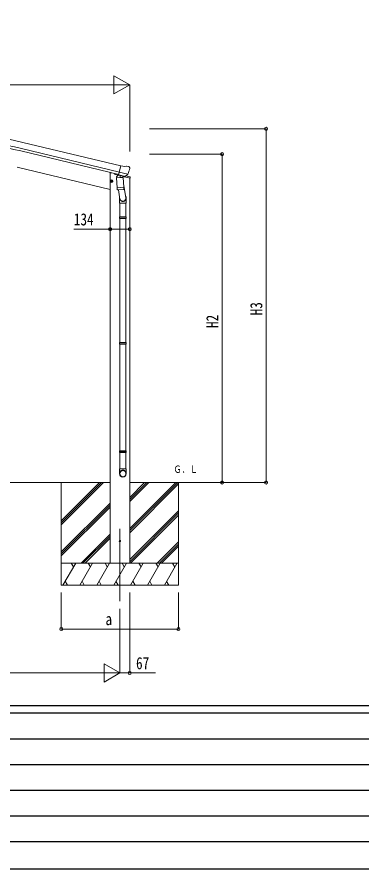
# Model space of a CAD drawing. Units: millimetres, scale not verified. Extents: x -10512 to 10512, y -7425 to 7425.
# Drawn here: x -6206 to -3850, y -7425 to -1611 of the extents above; entities that cross this region are included whole.
import ezdxf
from ezdxf.enums import TextEntityAlignment as Align

# ---------------------------------------------------------------- set-up
doc = ezdxf.new("R2010")
doc.units = ezdxf.units.MM
doc.header["$LTSCALE"] = 30
doc.layers.add('0-2_USER1', color=92, linetype='Continuous')
doc.layers.add('0-7_YKK_ZWAK', color=134, linetype='Continuous')
for name, color, linetype, lineweight in [('0-3_YKK_12', 40, 'Continuous', 18), ('0-4_YKK_13', 120, 'Continuous', 18), ('0-5_YKK_A1', 120, 'Continuous', 18), ('0-6_YKK_D', 200, 'Continuous', 18)]:
    doc.layers.add(name, color=color, linetype=linetype, lineweight=lineweight)
doc.styles.add('ＭＳ ゴシック', font='')
doc.styles.get('ＭＳ ゴシック').set_extended_font_data('MS Gothic')

msp = doc.modelspace()

# ---------------------------------------------------------------- linework, layer by layer
at = {"layer": '0-3_YKK_12'}
msp.add_line((-5503.94, -5102.66), (-5503.94, -5597.95), dxfattribs=at)
at = {"layer": '0-4_YKK_13'}
for p, q in [((-5450.09, -2683.24), (-5507.6, -2669.43)), ((-5471.1, -2631.62), (-5497.03, -2625.39)), ((-5471.1, -2631.62), (-5457.84, -2628.92)), ((-5443.35, -2632.11), (-5456.54, -2628.94)), ((-5440.26, -2634.36), (-5436.4, -2640.65)), ((-5436.04, -2642.93), (-5436.31, -2644.08)), ((-5550.34, -2733.43), (-5569.79, -2728.76)), ((-5567.36, -2729.35), (-5562.19, -2723.9)), ((-5565.23, -2736.54), (-5567.36, -2729.35)), ((-5562.4, -2740.82), (-5557.73, -2721.37)), ((-5562.19, -2723.9), (-5554.89, -2725.65)), ((-5554.89, -2725.65), (-5552.76, -2732.85)), ((-5539.01, -2679.07), (-5539.01, -2681.3)), ((-5516, -2690.77), (-5535.18, -2686.17)), ((-5527.17, -2708.79), (-5481.48, -2705.6)), ((-5522.49, -2775.63), (-5527.17, -2708.79)), ((-5512.75, -2687.03), (-5526.07, -2702.34)), ((-5526.07, -2702.34), (-5525.62, -2708.69)), ((-5511.81, -2686.96), (-5512.75, -2687.03)), ((-5508.72, -2689.43), (-5510.25, -2689.06)), ((-5472.02, -2698.24), (-5508.72, -2689.43)), ((-5502.77, -2691.25), (-5501.75, -2705.86)), ((-5474.56, -2700.25), (-5500.38, -2706.69)), ((-5483.26, -2702.42), (-5483.03, -2705.71)), ((-5481.48, -2705.6), (-5476.81, -2772.44)), ((-5469.65, -2698.72), (-5477.17, -2696.91)), ((-5434.46, -2710.35), (-5475.51, -2700.49)), ((-5473.86, -2698.47), (-5473.81, -2699.21)), ((-5470.49, -2698.61), (-5472.02, -2698.24)), ((-5466.95, -2698.15), (-5450.57, -2683.66)), ((-5462.63, -2694.33), (-5436.76, -2700.54)), ((-5434.46, -2703.46), (-5434.46, -2710.35)), ((-5522.49, -2775.63), (-5476.81, -2772.44)), ((-5522.48, -2775.63), (-5521.59, -2788.33)), ((-5477.79, -2787.04), (-5519.49, -2789.96)), ((-5514.06, -2789.58), (-5503.33, -2853.16)), ((-5478.54, -2747.67), (-5462.63, -2843.84)), ((-5475.95, -2784.9), (-5476.82, -2772.44)), ((-5476.34, -2786.26), (-5476.34, -2786.26)), ((-5506.47, -2846.35), (-5506.47, -2881)), ((-5460.47, -2881), (-5460.47, -2846.65)), ((-5506.47, -2881), (-5460.47, -2881)), ((-5504.47, -2881), (-5504.47, -2975)), ((-5462.47, -2881), (-5462.47, -2975)), ((-5506.47, -2977), (-5505.47, -2975)), ((-5506.47, -2977), (-5460.47, -2977)), ((-5506.47, -2977), (-5506.47, -2985)), ((-5506.47, -2985), (-5460.47, -2985)), ((-5506.47, -2985), (-5505.47, -2987)), ((-5505.47, -2975), (-5461.47, -2975)), ((-5505.47, -2987), (-5461.47, -2987)), ((-5504.47, -2987), (-5504.47, -3831.19)), ((-5462.47, -2987), (-5462.47, -3831.19)), ((-5460.47, -2977), (-5461.47, -2975)), ((-5506.47, -3833.19), (-5505.47, -3831.19)), ((-5506.47, -3833.19), (-5460.47, -3833.19)), ((-5506.47, -3833.19), (-5506.47, -3841.19)), ((-5505.47, -3831.19), (-5461.47, -3831.19)), ((-5460.47, -3833.19), (-5461.47, -3831.19)), ((-5506.47, -3841.19), (-5460.47, -3841.19)), ((-5506.47, -3841.19), (-5505.47, -3843.19)), ((-5505.47, -3843.19), (-5461.47, -3843.19)), ((-5504.47, -3843.19), (-5504.47, -4571.38)), ((-5462.47, -3843.19), (-5462.47, -4571.38)), ((-5506.47, -4573.38), (-5505.47, -4571.38)), ((-5506.47, -4573.38), (-5460.47, -4573.38)), ((-5506.47, -4573.38), (-5506.47, -4581.38)), ((-5506.47, -4581.38), (-5460.47, -4581.38)), ((-5506.47, -4581.38), (-5505.47, -4583.38)), ((-5505.47, -4571.38), (-5461.47, -4571.38)), ((-5505.47, -4583.38), (-5461.47, -4583.38)), ((-5504.47, -4583.38), (-5504.47, -4693.38)), ((-5462.47, -4583.38), (-5462.47, -4693.38)), ((-5460.47, -4573.38), (-5461.47, -4571.38)), ((-5506.47, -4727.52), (-5506.47, -4693.38)), ((-5506.47, -4693.38), (-5460.47, -4693.38)), ((-5460.47, -4727.52), (-5460.47, -4693.38))]:
    msp.add_line(p, q, dxfattribs=at)
for points in [[(-5502.46, -2690.84), (-5512.18, -2688.51), (-5497.03, -2625.39)], [(-5502.46, -2690.84), (-5502.22, -2690.99), (-5477.45, -2696.94), (-5477.17, -2696.91)], [(-5449.82, -2682.66), (-5450.41, -2683.51), (-5450.57, -2683.66)], [(-5552.76, -2732.85), (-5557.93, -2738.29), (-5565.23, -2736.54)], [(-5460.47, -2977), (-5460.47, -2985), (-5461.47, -2987)], [(-5460.47, -3833.19), (-5460.47, -3841.19), (-5461.47, -3843.19)], [(-5460.47, -4573.38), (-5460.47, -4581.38), (-5461.47, -4583.38)]]:
    msp.add_lwpolyline(points, dxfattribs=at)
for centre, radius in [((-5560.06, -2731.1), 8.5), ((-5560.06, -2731.1), 7.7), ((-5560.06, -2731.1), 6.5), ((-5503.94, -5187.5), 4.5)]:
    msp.add_circle(centre, radius, dxfattribs=at)
for centre, radius, start, end in [((-5457.24, -2631.86), 3, 76.5, 101.5), ((-5633.12, -2596.83), 202.4, 334.90875, 346.5), ((-5444.52, -2636.97), 5, 31.5, 76.5), ((-5534.01, -2681.3), 5, 180, 256.5), ((-5510.14, -2688.58), 0.5, 221.23754, 256.5), ((-5503.37, -2691.34), 0.604, 7.79405, 79.40158), ((-5500.73, -2705.72), 1.03, 188.03431, 289.96103), ((-5474.8, -2699.28), 1, 284, 4), ((-5473.36, -2698.44), 0.5, 76.5, 184), ((-5470.37, -2698.12), 0.5, 256.5, 291.76246), ((-5437.46, -2703.46), 3, 0, 76.5), ((-5519.63, -2787.96), 2, 190.53157, 274), ((-5477.93, -2785.04), 2, 274, 322.59038), ((-5477.89, -2785.07), 1.95, 322.52234, 4.95983), ((-5490.47, -2846.65), 30, 0, 2.54858)]:
    msp.add_arc(centre, radius, start, end, dxfattribs=at)
for centre, major_axis, ratio, start_param, end_param in [((-5438.96, -2642.22), (1.57, -2.57), 0.99628, 0.7835347, 1.5707963), ((-5468.96, -2695.79), (0.73, -2.92), 0.997631, 5.8041905, 5.8929484), ((-5468.99, -2695.67), (-2.63, 3.16), 0.650902, 2.1145521, 2.1873627), ((-5468.93, -2695.89), (0.73, -2.92), 0.997631, 5.965759, 6.7621801), ((-5483.47, -2846.35), (-23, 0), 0.996195, 6.0000678, 10.0103449), ((-5483.47, -2846.35), (-21, 0), 0.996195, 0.3319459, 3.3482706), ((-5483.47, -4725.77), (23, 0), 0.996195, 6.2831853, 9.424778), ((-5483.47, -4727.52), (23, 0), 0.996195, 6.2831853, 9.424778), ((-5483.47, -4727.52), (0, -23.43), 0.981806, 4.712389, 7.8539816)]:
    msp.add_ellipse(centre, major_axis=major_axis, ratio=ratio, start_param=start_param, end_param=end_param, dxfattribs=at)
msp.add_ellipse((-5483.47, -4727.52), major_axis=(-21, 0), ratio=0.996195, dxfattribs=at)
at = {"layer": '0-5_YKK_A1'}
for p, q in [((-5497.49, -2627.34), (-6165.91, -2466.86)), ((-5511.5, -2685.68), (-6179.92, -2525.21)), ((-5507.57, -2669.31), (-6175.99, -2508.84)), ((-6206.3, -2635.08), (-5570.94, -2787.62)), ((-5570.94, -5337.5), (-5570.94, -2674.47)), ((-5558.18, -2674.47), (-5570.94, -2674.47)), ((-5436.94, -5337.5), (-5436.94, -2709.75)), ((-8335.71, -4787.5), (-5570.94, -4787.5)), ((-5903.94, -5048.48), (-5642.96, -4787.5)), ((-5903.94, -5062.62), (-5628.82, -4787.5)), ((-5903.94, -5076.76), (-5614.68, -4787.5)), ((-5903.94, -4787.5), (-5903.94, -5487.5)), ((-4830.11, -4787.5), (-5436.94, -4787.5)), ((-5436.94, -5101.98), (-5122.46, -4787.5)), ((-5436.94, -5116.12), (-5108.32, -4787.5)), ((-5436.94, -4918.13), (-5306.31, -4787.5)), ((-5436.94, -4903.99), (-5320.45, -4787.5)), ((-5436.94, -4889.85), (-5334.59, -4787.5)), ((-5436.94, -5130.26), (-5103.94, -4797.26)), ((-5103.94, -4787.5), (-5103.94, -5487.5)), ((-5903.94, -5260.61), (-5570.94, -4927.61)), ((-5903.94, -5274.75), (-5570.94, -4941.75)), ((-5903.94, -5288.89), (-5570.94, -4955.9)), ((-5436.94, -5314.11), (-5103.94, -4981.11)), ((-5436.94, -5328.25), (-5103.94, -4995.25)), ((-5432.05, -5337.5), (-5103.94, -5009.39)), ((-5768.7, -5337.5), (-5570.94, -5139.74)), ((-5753.94, -5336.88), (-5570.94, -5153.88)), ((-5740.41, -5337.5), (-5570.94, -5168.03)), ((-5248.2, -5337.5), (-5103.94, -5193.24)), ((-5234.06, -5337.5), (-5103.94, -5207.38)), ((-5219.91, -5337.5), (-5103.94, -5221.53)), ((-5103.94, -5337.5), (-5903.94, -5337.5)), ((-5892.4, -5487.5), (-5805.79, -5337.5)), ((-5820.79, -5363.48), (-5835.8, -5337.5)), ((-5776.92, -5487.5), (-5690.32, -5337.5)), ((-5705.32, -5363.48), (-5720.32, -5337.5)), ((-5661.45, -5487.5), (-5574.85, -5337.5)), ((-5589.85, -5363.48), (-5604.85, -5337.5)), ((-5545.98, -5487.5), (-5459.38, -5337.5)), ((-5474.38, -5363.48), (-5489.38, -5337.5)), ((-5430.51, -5487.5), (-5343.91, -5337.5)), ((-5358.91, -5363.48), (-5373.91, -5337.5)), ((-5315.04, -5487.5), (-5228.94, -5338.37)), ((-5258.44, -5337.5), (-5243.44, -5363.48)), ((-5200.07, -5488.36), (-5113.97, -5339.23)), ((-5143.47, -5338.37), (-5128.47, -5364.35)), ((-5877.4, -5461.52), (-5862.4, -5487.5)), ((-5761.92, -5461.52), (-5746.93, -5487.5)), ((-5646.45, -5461.52), (-5631.45, -5487.5)), ((-5530.98, -5461.52), (-5515.99, -5487.5)), ((-5415.51, -5461.52), (-5400.52, -5487.5)), ((-5300.04, -5461.52), (-5285.05, -5487.5)), ((-5185.07, -5462.39), (-5170.08, -5488.36)), ((-5903.94, -5487.5), (-5103.94, -5487.5))]:
    msp.add_line(p, q, dxfattribs=at)
for radius in [3373, 3329.83, 3313]:
    msp.add_arc((-6953.33, -5746.67), radius, 76.5, 103.5, dxfattribs=at)
at = {"layer": '0-6_YKK_D'}
for p, q in [((-5436.44, -2073.67), (-5544.69, -2011.17)), ((-5544.69, -2011.17), (-5544.69, -2136.17)), ((-5561.44, -2073.67), (-8345.21, -2073.67)), ((-5436.44, -2073.67), (-5652.95, -2073.67)), ((-5436.44, -2073.67), (-5544.69, -2136.17)), ((-5436.44, -2527.9), (-5436.44, -2072.67)), ((-5301.66, -2373.67), (-4504.69, -2373.67)), ((-4505.69, -2373.67), (-4505.69, -4787.5)), ((-5302.66, -2546.67), (-4804.69, -2546.67)), ((-4805.69, -2546.67), (-4805.69, -4787.5)), ((-5205.61, -4787.5), (-4804.69, -4787.5)), ((-5205.61, -4787.5), (-4504.69, -4787.5)), ((-5903.94, -5537.5), (-5903.94, -5788.5)), ((-5436.94, -5537.5), (-5436.94, -6088.5)), ((-5103.94, -5537.5), (-5103.94, -5788.5)), ((-5503.94, -5649.76), (-5503.94, -6088.5)), ((-5503.94, -5649.76), (-5503.94, -6088.5)), ((-5903.94, -5787.5), (-5103.94, -5787.5)), ((-5503.94, -6087.5), (-5612.19, -6025)), ((-5612.19, -6025), (-5612.19, -6150)), ((-5628.94, -6087.5), (-8277.71, -6087.5)), ((-5503.94, -6087.5), (-5720.45, -6087.5)), ((-5503.94, -6087.5), (-5612.19, -6150))]:
    msp.add_line(p, q, dxfattribs=at)
for points in [[(-5436.44, -3058.57), (-5570.44, -3058.57), (-5818.94, -3058.57)], [(-5503.94, -6087.5), (-5436.94, -6087.5), (-5260.44, -6087.5)]]:
    msp.add_lwpolyline(points, dxfattribs=at)
for centre in [(-4505.69, -2373.67), (-4805.69, -2546.67), (-5570.44, -3058.57), (-5436.44, -3058.57), (-4805.69, -4787.5), (-4505.69, -4787.5), (-5903.94, -5787.5), (-5103.94, -5787.5), (-5436.94, -6087.5)]:
    msp.add_circle(centre, 10.62, dxfattribs=at)
at = {"layer": '0-7_YKK_ZWAK'}
for p, q in [((9737.55, -6312.5), (-9762.45, -6312.5)), ((-3262.45, -6362.5), (-9762.45, -6362.5)), ((-9656.2, -6537.5), (-3387.45, -6537.5)), ((-9656.2, -6712.5), (-3387.45, -6712.5)), ((-9656.2, -6887.5), (-3387.45, -6887.5)), ((-9656.2, -7062.5), (-3387.45, -7062.5)), ((-9762.45, -7237.5), (-3262.45, -7237.5))]:
    msp.add_line(p, q, dxfattribs=at)
msp.add_lwpolyline([(-10512.5, -7425), (10512.5, -7425), (10512.5, 7425), (-10512.5, 7425)], close=True, dxfattribs=at)

# ---------------------------------------------------------------- texts
at = {"layer": '0-2_USER1', "style": 'ＭＳ ゴシック', "width": 0.8}
msp.add_text('Ｇ．Ｌ', height=49.49, dxfattribs=at).set_placement((-5137.45, -4736.98), align=Align.BOTTOM_LEFT)
at = {"layer": '0-6_YKK_D', "style": 'ＭＳ ゴシック', "width": 0.8}
for s, p in [('134', (-5817.94, -3057.57)), ('a', (-5602.19, -5785.83)), ('67', (-5393.44, -6086.5))]:
    msp.add_text(s, height=82.48, dxfattribs=at).set_placement(p, align=Align.BOTTOM_LEFT)
for s, p in [('H3', (-4506.69, -3646.58)), ('H2', (-4806.69, -3733.08))]:
    msp.add_text(s, height=82.48, rotation=90, dxfattribs=at).set_placement(p, align=Align.BOTTOM_LEFT)

doc.saveas('drawing.dxf')
